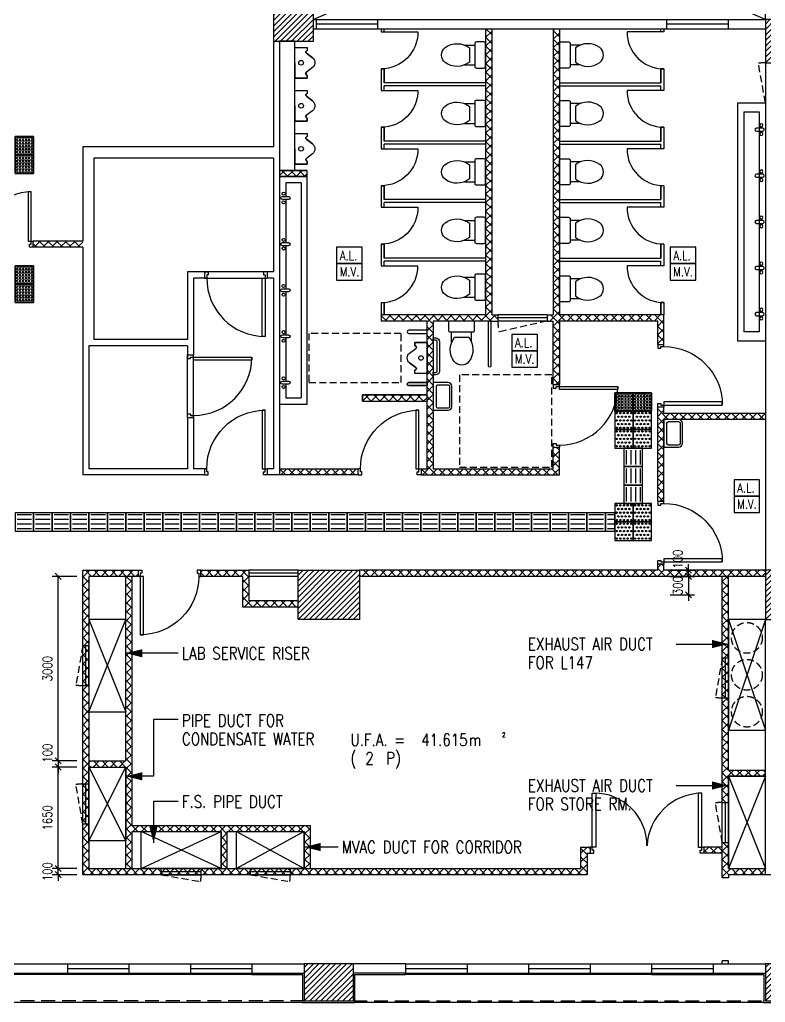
# Model space of a CAD drawing. Header units: millimetres. Extents: x -68474 to 336725, y -113450 to 40976.
# Drawn here: x 297498 to 309625, y -43400 to -27425 of the extents above; entities that cross this region are included whole.
import ezdxf
from ezdxf.xclip import XClip

# ---------------------------------------------------------------- set-up
doc = ezdxf.new("R2010")
doc.units = ezdxf.units.MM
doc.header["$LTSCALE"] = 900
doc.header["$XCLIPFRAME"] = 2
doc.linetypes.add('CYT_152$0$HIDDEN', pattern=[0.375, 0.25, -0.125])
doc.linetypes.add('CYT_152$0$HIDDEN2', pattern=[0.1875, 0.125, -0.0625])
for name, color, linetype in [('CYT_152$0$HATCH', 8, 'Continuous'), ('CYT_152$0$LS-FH', 3, 'CYT_152$0$HIDDEN'), ('CYT_152$0$RLP031', 1, 'Continuous'), ('CYT_152$0$RLP043_N20', 3, 'Continuous'), ('CYT_152$0$RLP043_T15', 1, 'Continuous'), ('CYT_152$0$RLP064_C200', 200, 'Continuous'), ('CYT_152$0$RLP064_C240', 240, 'Continuous'), ('CYT_152$0$RLP064_C51', 51, 'Continuous'), ('CYT_152$0$RLP064_C97', 97, 'Continuous'), ('CYT_152$0$RLP223', 4, 'Continuous'), ('CYT_152$0$RLP223_C', 1, 'Continuous'), ('CYT_152$0$RLP223_H', 8, 'Continuous'), ('CYT_152$0$RLP280', 6, 'Continuous'), ('CYT_152$0$RLP314', 9, 'Continuous'), ('CYT_152$0$RLP315', 1, 'Continuous'), ('CYT_152$0$RLP390_C3', 3, 'Continuous'), ('CYT_152$0$RLP430_TAC', 8, 'Continuous'), ('CYT_152$0$RLP661', 1, 'Continuous'), ('CYT_152$0$RLP740', 1, 'Continuous')]:
    doc.layers.add(name, color=color, linetype=linetype)
doc.styles.add('CYT_152$0$RLP-SIMPLEX', font='SIMPLEX.shx', dxfattribs={"width": 0.8})
doc.dimstyles.new('CYT_152$0$RLP-SIMPLEX_D100', dxfattribs={"dimscale": 100, "dimtxt": 1.5, "dimasz": 1, "dimexe": 1, "dimexo": 1, "dimgap": 1, "dimtad": 1, "dimdec": 1, "dimdsep": 46, "dimtxsty": 'CYT_152$0$RLP-SIMPLEX', "dimblk": 'CYT_152$0$_Oblique', "dimcen": 1, "dimclrd": 1, "dimclre": 1, "dimclrt": 3, "dimadec": 1, "dimazin": 2, "dimtfac": 1, "dimtdec": 1, "dimtix": 1, "dimtmove": 2, "dimatfit": 1, "dimldrblk": 'CYT_152$0$_Oblique', "dimfxl": 1, "dimtolj": 1, "dimtzin": 0, "dimarcsym": 0})
pattern_1 = [(45, (271025, -42775), (-70.71068, 70.71068), []), (135, (271025, -42775), (-70.71068, -70.71068), [])]

# ---------------------------------------------------------------- blocks, each defined once
blk = doc.blocks.new('CYT_152$0$_Oblique')
at = {"color": 0, "linetype": 'ByBlock', "lineweight": -2}
blk.add_line((-0.5, -0.5), (0.5, 0.5), dxfattribs=at)
blk = doc.blocks.new('*D316')
at = {"layer": 'CYT_152$0$RLP031', "color": 1, "lineweight": -2, "transparency": 16777216}
for p, q in [((298125, -41225), (298125, -41125)), ((298425, -41225), (298025, -41225)), ((298425, -41325), (298025, -41325)), ((298125, -41325), (298125, -41225)), ((298125, -41325), (298125, -41425))]:
    blk.add_line(p, q, dxfattribs=at)
at = {"layer": 'CYT_152$0$RLP031', "color": 1, "lineweight": -2, "transparency": 16777216, "xscale": 100, "yscale": 100, "zscale": 100}
for p, rotation in [((298125, -41225), 270), ((298125, -41325), 90)]:
    blk.add_blockref('CYT_152$0$_Oblique', p, dxfattribs=dict(at, rotation=rotation))
at = {"layer": 'CYT_152$0$RLP031', "color": 3, "transparency": 16777216, "insert": (297950, -41275), "char_height": 150, "attachment_point": 5, "rotation": 90, "style": 'CYT_152$0$RLP-SIMPLEX'}
blk.add_mtext('\\A1;100', dxfattribs=at)
blk = doc.blocks.new('*D317')
at = {"layer": 'CYT_152$0$RLP031', "color": 1, "lineweight": -2, "transparency": 16777216}
for p, q in [((308375, -36475), (308375, -36375)), ((308075, -36475), (308475, -36475)), ((308375, -36475), (308375, -36775)), ((308075, -36775), (308475, -36775)), ((308375, -36775), (308375, -36875))]:
    blk.add_line(p, q, dxfattribs=at)
at = {"layer": 'CYT_152$0$RLP031', "color": 1, "lineweight": -2, "transparency": 16777216, "xscale": 100, "yscale": 100, "zscale": 100}
for p, rotation in [((308375, -36475), 270), ((308375, -36775), 90)]:
    blk.add_blockref('CYT_152$0$_Oblique', p, dxfattribs=dict(at, rotation=rotation))
at = {"layer": 'CYT_152$0$RLP031', "color": 3, "transparency": 16777216, "insert": (308200, -36625), "char_height": 150, "attachment_point": 5, "rotation": 90, "style": 'CYT_152$0$RLP-SIMPLEX'}
blk.add_mtext('\\A1;300', dxfattribs=at)
blk = doc.blocks.new('*D318')
at = {"layer": 'CYT_152$0$RLP031', "color": 1, "lineweight": -2, "transparency": 16777216}
for p, q in [((308075, -36375), (308475, -36375)), ((308375, -36375), (308375, -36275)), ((308375, -36475), (308375, -36375)), ((308075, -36475), (308475, -36475)), ((308375, -36475), (308375, -36575))]:
    blk.add_line(p, q, dxfattribs=at)
at = {"layer": 'CYT_152$0$RLP031', "color": 1, "lineweight": -2, "transparency": 16777216, "xscale": 100, "yscale": 100, "zscale": 100}
for p, rotation in [((308375, -36375), 270), ((308375, -36475), 90)]:
    blk.add_blockref('CYT_152$0$_Oblique', p, dxfattribs=dict(at, rotation=rotation))
at = {"layer": 'CYT_152$0$RLP031', "color": 3, "transparency": 16777216, "insert": (308200, -36195), "char_height": 150, "attachment_point": 5, "rotation": 90, "style": 'CYT_152$0$RLP-SIMPLEX'}
blk.add_mtext('\\A1;100', dxfattribs=at)
blk = doc.blocks.new('*D319')
at = {"layer": 'CYT_152$0$RLP031', "color": 1, "lineweight": -2, "transparency": 16777216}
for p, q in [((298125, -39475), (298125, -39375)), ((298425, -39475), (298025, -39475)), ((298425, -39575), (298025, -39575)), ((298125, -39475), (298125, -39575)), ((298125, -39575), (298125, -39675))]:
    blk.add_line(p, q, dxfattribs=at)
at = {"layer": 'CYT_152$0$RLP031', "color": 1, "lineweight": -2, "transparency": 16777216, "xscale": 100, "yscale": 100, "zscale": 100}
for p, rotation in [((298125, -39475), 270), ((298125, -39575), 90)]:
    blk.add_blockref('CYT_152$0$_Oblique', p, dxfattribs=dict(at, rotation=rotation))
at = {"layer": 'CYT_152$0$RLP031', "color": 3, "transparency": 16777216, "insert": (297950, -39349), "char_height": 150, "attachment_point": 5, "rotation": 90, "style": 'CYT_152$0$RLP-SIMPLEX'}
blk.add_mtext('\\A1;100', dxfattribs=at)
blk = doc.blocks.new('*D320')
at = {"layer": 'CYT_152$0$RLP031', "color": 1, "lineweight": -2, "transparency": 16777216}
for p, q in [((298425, -36475), (298025, -36475)), ((298125, -39475), (298125, -36475)), ((298425, -39475), (298025, -39475))]:
    blk.add_line(p, q, dxfattribs=at)
at = {"layer": 'CYT_152$0$RLP031', "color": 1, "lineweight": -2, "transparency": 16777216, "xscale": 100, "yscale": 100, "zscale": 100}
for p, rotation in [((298125, -36475), 90), ((298125, -39475), 270)]:
    blk.add_blockref('CYT_152$0$_Oblique', p, dxfattribs=dict(at, rotation=rotation))
at = {"layer": 'CYT_152$0$RLP031', "color": 3, "transparency": 16777216, "insert": (297950, -37975), "char_height": 150, "attachment_point": 5, "rotation": 90, "style": 'CYT_152$0$RLP-SIMPLEX'}
blk.add_mtext('\\A1;3000', dxfattribs=at)
blk = doc.blocks.new('*D321')
at = {"layer": 'CYT_152$0$RLP031', "color": 1, "lineweight": -2, "transparency": 16777216}
for p, q in [((298425, -39575), (298025, -39575)), ((298125, -41225), (298125, -39575)), ((298425, -41225), (298025, -41225))]:
    blk.add_line(p, q, dxfattribs=at)
at = {"layer": 'CYT_152$0$RLP031', "color": 1, "lineweight": -2, "transparency": 16777216, "xscale": 100, "yscale": 100, "zscale": 100}
for p, rotation in [((298125, -39575), 90), ((298125, -41225), 270)]:
    blk.add_blockref('CYT_152$0$_Oblique', p, dxfattribs=dict(at, rotation=rotation))
at = {"layer": 'CYT_152$0$RLP031', "color": 3, "transparency": 16777216, "insert": (297950, -40400), "char_height": 150, "attachment_point": 5, "rotation": 90, "style": 'CYT_152$0$RLP-SIMPLEX'}
blk.add_mtext('\\A1;1650', dxfattribs=at)
blk = doc.blocks.new('CYT_152$0$BASIN-5')
blk.add_lwpolyline([(-25, 105), (-25, 205, -1), (25, 205), (25, 105, -1)], format="xyb", close=True)
for centre in [(-70, 185), (70, 185)]:
    blk.add_circle(centre, 25)
blk = doc.blocks.new('CYT_152$0$SINK-02')
at = {"layer": 'CYT_152$0$RLP740'}
for p, q in [((-350, 1750), (-350, -1750)), ((-350, 1750), (-100, 1750)), ((-100, 1750), (-100, 1525)), ((-100, 1475), (-100, 775)), ((-100, 725), (-100, 25)), ((-100, -25), (-100, -725)), ((-100, -775), (-100, -1475)), ((-100, -1525), (-100, -1750)), ((-100, -1750), (-350, -1750))]:
    blk.add_line(p, q, dxfattribs=at)
blk.add_lwpolyline([(-450, 1850), (0, 1850), (0, -1850), (-450, -1850)], close=True, dxfattribs=at)
at = {"layer": 'CYT_152$0$RLP740', "xscale": -1, "rotation": 270}
for p in [(-250, 1500), (-250, 750), (-250, 750), (-250, 0), (-250, 0), (-250, -750), (-250, -750), (-250, -1500), (-250, -1500)]:
    blk.add_blockref('CYT_152$0$BASIN-5', p, dxfattribs=at)
blk = doc.blocks.new('CYT_152$0$Piss')
for p, q in [((-250, 200), (-200, 200)), ((-250, 0), (-250, 200)), ((-80, 285), (-155, 185)), ((80, 285), (155, 185)), ((250, 200), (200, 200)), ((250, 0), (250, 200)), ((0, 0), (-250, 0)), ((0, 0), (250, 0))]:
    blk.add_line(p, q)
for centre, radius, start, end in [((0, 225), 100, 90, 143.1301), ((0, 225), 100, 36.8699, 90), ((-175, 200), 25, 180, 323.1301), ((175, 200), 25, 216.8699, 0), ((0, 100), 37.5, 90, 270), ((0, 100), 37.5, 270, 90)]:
    blk.add_arc(centre, radius, start, end)
blk = doc.blocks.new('CYT_152$0$SINK-02 A')
at = {"layer": 'CYT_152$0$RLP740'}
for p, q in [((-350, -150), (-350, -3725)), ((-350, -150), (-100, -150)), ((-100, -150), (-100, -3725)), ((-100, -3725), (-350, -3725))]:
    blk.add_line(p, q, dxfattribs=at)
blk.add_lwpolyline([(-450, 0), (0, 0), (0, -3875), (-450, -3875)], close=True, dxfattribs=at)
at = {"layer": 'CYT_152$0$RLP740', "xscale": -1, "rotation": 270}
for p in [(-250, -437.5), (-250, -1187.5), (-250, -1187.5), (-250, -1937.5), (-250, -1937.5), (-250, -2687.5), (-250, -2687.5), (-250, -3437.5), (-250, -3437.5)]:
    blk.add_blockref('CYT_152$0$BASIN-5', p, dxfattribs=at)
blk = doc.blocks.new('CYT_152$0$WC-2')
for p, q in [((-162, -370), (-162, -200)), ((162, -370), (162, -200))]:
    blk.add_line(p, q)
for points in [[(188, -200), (-188, -200, -0.414214), (-212, -175), (-212, -50, -0.414214), (-188, -25), (188, -25, -0.414214), (212, -50), (212, -175, -0.414214)], [(120, -683, 0.339418), (115, -288), (-115, -288, 0.339418), (-120, -683, 0.501117)]]:
    blk.add_lwpolyline(points, format="xyb", close=True)
blk = doc.blocks.new('CYT_152$0$ED900L')
blk.add_lwpolyline([(85, 100), (35, 100), (35, 1050), (85, 1050)], close=True)
for points in [[(0, 0), (60, 0), (60, 50), (35, 50), (35, 100), (0, 100)], [(1020, 0), (960, 0), (960, 50), (985, 50), (985, 100), (1020, 100)]]:
    blk.add_lwpolyline(points)
blk.add_arc((35, 100), 950, 0, 90)
blk = doc.blocks.new('CYT_152$0$AL')
blk.add_lwpolyline([(416, 267), (0, 267), (0, 0), (416, 0)], close=True)
at = {"style": 'CYT_152$0$RLP-SIMPLEX', "width": 0.8}
blk.add_text('A.L.', height=150, dxfattribs=at).set_placement((52, 57))
blk = doc.blocks.new('CYT_152$0$MV')
blk.add_lwpolyline([(416, 267), (0, 267), (0, 0), (416, 0)], close=True)
at = {"style": 'CYT_152$0$RLP-SIMPLEX', "width": 0.8}
blk.add_text('M.V.', height=150, dxfattribs=at).set_placement((51, 61))
blk = doc.blocks.new('CYT_152$0$ED1550D')
for points in [[(85, 100), (35, 100), (35, 900), (85, 900)], [(1585, 100), (1635, 100), (1635, 900), (1585, 900)]]:
    blk.add_lwpolyline(points, close=True)
for points in [[(0, 0), (60, 0), (60, 50), (35, 50), (35, 100), (0, 100)], [(1670, 0), (1610, 0), (1610, 50), (1635, 50), (1635, 100), (1670, 100)]]:
    blk.add_lwpolyline(points)
for centre, start, end in [((35, 100), 0, 90), ((1635, 100), 90, 180)]:
    blk.add_arc(centre, 800, start, end)
blk = doc.blocks.new('CYT_152$0$d2')
for points in [[(38310, -37218), (38254, -37218), (38254, -36343), (38310, -36343)], [(39978, -37218), (40034, -37218), (40034, -36343), (39978, -36343)]]:
    blk.add_lwpolyline(points, close=True)
for points in [[(38219, -37318), (38279, -37318), (38279, -37268), (38254, -37268), (38254, -37218), (38219, -37218)], [(40069, -37318), (40009, -37318), (40009, -37268), (40034, -37268), (40034, -37218), (40069, -37218)]]:
    blk.add_lwpolyline(points)
at = {"linetype": 'ByBlock'}
for centre, radius, start, end in [((38294, -37192), 849, 359.7593, 90.7095), ((40045, -37245), 902, 90.6964, 176.8708)]:
    blk.add_arc(centre, radius, start, end, dxfattribs=at)
blk = doc.blocks.new('CYT_152$0$t2')
blk.add_lwpolyline([(0, 0), (300, 0), (300, 300), (0, 300)], close=True)
for centre, radius in [((30, 270), 11.5), ((30, 150), 11.5), ((30, 270), 6), ((60, 210), 11.5), ((60, 210), 6), ((90, 270), 11.5), ((90, 150), 11.5), ((90, 270), 6), ((120, 210), 11.5), ((120, 210), 6), ((150, 270), 11.5), ((150, 150), 11.5), ((150, 270), 6), ((180, 210), 11.5), ((180, 210), 6), ((210, 270), 11.5), ((210, 150), 11.5), ((210, 270), 6), ((240, 210), 11.5), ((240, 210), 6), ((270, 270), 11.5), ((270, 150), 11.5), ((270, 270), 6), ((30, 30), 11.5), ((30, 150), 6), ((30, 30), 6), ((60, 90), 11.5), ((60, 90), 6), ((90, 30), 11.5), ((90, 150), 6), ((90, 30), 6), ((120, 90), 11.5), ((120, 90), 6), ((150, 30), 11.5), ((150, 150), 6), ((150, 30), 6), ((180, 90), 11.5), ((180, 90), 6), ((210, 30), 11.5), ((210, 150), 6), ((210, 30), 6), ((240, 90), 11.5), ((240, 90), 6), ((270, 30), 11.5), ((270, 150), 6), ((270, 30), 6)]:
    blk.add_circle(centre, radius)
blk = doc.blocks.new('CYT_152$0$t1')
for p, q in [((32.5, 262.5), (267.5, 262.5)), ((32.5, 187.5), (267.5, 187.5)), ((32.5, 112.5), (267.5, 112.5)), ((32.5, 37.5), (267.5, 37.5))]:
    blk.add_line(p, q)
blk.add_lwpolyline([(0, 0), (300, 0), (300, 300), (0, 300)], close=True)
blk = doc.blocks.new('CYT_152$0$TAC')
blk.add_lwpolyline([(0, 0), (300, 0), (300, 300), (0, 300)], close=True)
for centre in [(25, 275), (25, 225), (25, 175), (75, 275), (75, 225), (75, 175), (125, 275), (125, 225), (125, 175), (175, 275), (175, 225), (175, 175), (225, 275), (225, 225), (225, 175), (275, 275), (275, 225), (275, 175), (25, 125), (25, 75), (25, 25), (75, 125), (75, 75), (75, 25), (125, 125), (125, 75), (125, 25), (175, 125), (175, 75), (175, 25), (225, 125), (225, 75), (225, 25), (275, 125), (275, 75), (275, 25)]:
    blk.add_circle(centre, 17.5)
blk = doc.blocks.new('CYT_152$0$A$C45297365')
at = {"layer": 'CYT_152$0$RLP430_TAC', "extrusion": (0, 0, -1), "zscale": -1, "rotation": 180}
for p in [(2400, 0), (2100, 0), (1800, 0), (1500, 0), (1200, 0), (900, 0), (600, 0), (300, 0)]:
    blk.add_blockref('CYT_152$0$TAC', p, dxfattribs=at)
blk = doc.blocks.new('CYT_152$0$A$C32095D4E')
at = {"layer": 'CYT_152$0$RLP430_TAC'}
for p in [(0, 0), (300, 0), (600, 0), (900, 0), (1200, 0), (1500, 0), (1800, 0), (2100, 0), (2400, 0), (2700, 0), (3000, 0), (3300, 0), (3600, 0), (3900, 0), (4200, 0), (4500, 0), (4800, 0), (5100, 0), (5400, 0), (5700, 0)]:
    blk.add_blockref('CYT_152$0$t1', p, dxfattribs=at)
blk = doc.blocks.new('CYT_152$0$A$C21B25473')
at = {"layer": 'CYT_152$0$RLP430_TAC'}
ref = blk.add_blockref('CYT_152$0$A$C45297365', (-3700, -12700), dxfattribs=dict(at, rotation=270))
XClip(ref).set_block_clipping_path([(-2100, -300), (-1500, 0)])
ref = blk.add_blockref('CYT_152$0$A$C45297365', (-3700, -14800), dxfattribs=dict(at, rotation=270))
XClip(ref).set_block_clipping_path([(-2100, -300), (-1500, 0)])
ref = blk.add_blockref('CYT_152$0$A$C45297365', (7850, -14765), dxfattribs=at)
XClip(ref).set_block_clipping_path([(-2100, -300), (-1500, 0)])
for p in [(5750, -15365), (6050, -15365), (5750, -15665), (6050, -15665), (5750, -16865), (6050, -16865), (5750, -17165), (6050, -17165)]:
    blk.add_blockref('CYT_152$0$t2', p, dxfattribs=at)
at = {"layer": 'CYT_152$0$RLP430_TAC', "rotation": 270}
for p in [(5900, -15665), (5900, -15965), (5900, -16265)]:
    blk.add_blockref('CYT_152$0$t1', p, dxfattribs=at)
at = {"layer": 'CYT_152$0$RLP430_TAC'}
ref = blk.add_blockref('CYT_152$0$A$C32095D4E', (1999, -16715), dxfattribs=dict(at, rotation=180))
XClip(ref).set_block_clipping_path([(0, 0), (5999.0604838963, 302.2194452857)])
ref = blk.add_blockref('CYT_152$0$A$C32095D4E', (7999, -16715), dxfattribs=dict(at, rotation=180))
XClip(ref).set_block_clipping_path([(2249.0604839074, 0), (5999.0604838963, 300)])
blk = doc.blocks.new('CYT_152')
at = {"layer": 'CYT_152$0$HATCH'}
h = blk.add_hatch(dxfattribs=at)
h.set_pattern_fill('ANSI31', color=256, scale=20, style=0)
h.set_pattern_definition([(45, (271025, -42775), (-44.90128, 44.90128), [])])
h.paths.add_polyline_path([(301725, -27775), (302275, -27775), (302275, -23950), (298525, -23950), (298525, -27150), (299075, -27150), (299075, -26850), (298825, -26850), (298825, -24250), (301975, -24250), (301975, -26850), (300775, -26850), (300775, -27150), (301625, -27150), (301625, -27775)])
h = blk.add_hatch(dxfattribs=at)
h.set_pattern_fill('ANSI31', color=256, scale=20, style=0)
h.set_pattern_definition([(45, (309625, -28125), (-44.9013, 44.9013), [])])
h.paths.add_polyline_path([(309625, -28125), (310425, -28125), (310425, -27425), (309625, -27425)])
h = blk.add_hatch(dxfattribs=at)
h.set_pattern_fill('ANSI31', color=256, scale=20, style=0)
h.set_pattern_definition([(45, (302025, -37175), (-44.9013, 44.9013), [])])
h.paths.add_polyline_path([(302025, -36375), (303025, -36375), (303025, -37175), (302025, -37175)])
h = blk.add_hatch(dxfattribs=at)
h.set_pattern_fill('ANSI31', color=256, scale=20, style=0)
h.set_pattern_definition([(45, (309625, -37175), (-44.9013, 44.9013), [])])
h.paths.add_polyline_path([(309625, -37175), (310625, -37175), (310625, -36375), (309625, -36375)])
h = blk.add_hatch(dxfattribs=at)
h.set_pattern_fill('ANSI31', color=256, scale=20, style=0)
h.set_pattern_definition([(45, (302125, -43375), (-44.9013, 44.9013), [])])
h.paths.add_polyline_path([(302125, -42775), (302125, -43375), (302925, -43375), (302925, -42775)])
h = blk.add_hatch(dxfattribs=at)
h.set_pattern_fill('ANSI31', color=256, scale=20, style=0)
h.set_pattern_definition([(45, (309625, -43375), (-44.9013, 44.9013), [])])
h.paths.add_polyline_path([(309625, -42775), (309625, -43375), (310425, -43375), (310425, -42775)])
at = {"layer": 'CYT_152$0$RLP223_H'}
h = blk.add_hatch(dxfattribs=at)
h.set_pattern_fill('_USER', color=256, scale=100, angle=45, style=0, double=1, pattern_type=0)
h.set_pattern_definition([(45, (270925, -42775), (-70.71068, 70.71068), []), (135, (270925, -42775), (-70.71068, -70.71068), [])])
h.paths.add_polyline_path([(305075, -32225), (303375, -32225), (303375, -32325), (304125, -32325), (304125, -34725), (304025, -34725), (304025, -34825), (306275, -34825), (306275, -34375), (306175, -34375), (306175, -34725), (304225, -34725), (304225, -32325), (305175, -32325), (305275, -32325), (305275, -32225), (305175, -32225), (305175, -27775), (305075, -27775)])
h.paths.add_polyline_path([(305075, -27575), (305075, -27775), (305175, -27775), (305175, -27575)])
h = blk.add_hatch(dxfattribs=at)
h.set_pattern_fill('_USER', color=256, scale=100, angle=45, style=0, double=1, pattern_type=0)
h.set_pattern_definition([(45, (306175, -33400), (-70.7107, 70.7107), []), (135, (306175, -33400), (-70.7107, -70.7107), [])])
h.paths.add_polyline_path([(306175, -33355), (306275, -33355), (306275, -32325), (307875, -32325), (307875, -32705), (307975, -32705), (307975, -32325), (307975, -32225), (306275, -32225), (306275, -27575), (306175, -27575), (306175, -32225), (306075, -32225), (306075, -32325), (306175, -32325)])
h = blk.add_hatch(dxfattribs=at)
h.set_pattern_fill('_USER', color=256, scale=100, angle=45, style=0, double=1, pattern_type=0)
h.set_pattern_definition([(315, (271025, -17950), (-70.71068, -70.71068), []), (225, (271025, -17950), (-70.71068, 70.71068), [])])
h.paths.add_polyline_path([(301725, -29975), (301725, -29875), (302175, -29875), (302175, -29975)])
h = blk.add_hatch(dxfattribs=at)
h.set_pattern_fill('_USER', color=256, scale=100, angle=45, style=0, double=1, pattern_type=0)
h.set_pattern_definition([(45, (271025, -43125), (-70.71068, 70.71068), []), (135, (271025, -43125), (-70.71068, -70.71068), [])])
h.paths.add_polyline_path([(298525, -31125), (298525, -31025), (297720, -31025), (297720, -31125)])
h = blk.add_hatch(dxfattribs=at)
h.set_pattern_fill('_USER', color=256, scale=100, angle=45, style=0, double=1, pattern_type=0)
h.set_pattern_definition([(45, (303075, -33625), (-70.711, 70.711), []), (135, (303075, -33625), (-70.711, -70.711), [])])
h.paths.add_polyline_path([(304125, -33525), (303075, -33525), (303075, -33625), (304125, -33625)])
h = blk.add_hatch(dxfattribs=at)
h.set_pattern_fill('_USER', color=256, scale=100, angle=45, style=0, double=1, pattern_type=0)
h.set_pattern_definition([(45, (271025, -41875), (-70.71068, 70.71068), []), (135, (271025, -41875), (-70.71068, -70.71068), [])])
h.paths.add_polyline_path([(307875, -33725), (307875, -35255), (307975, -35255), (307975, -33925), (309625, -33925), (309625, -33825), (307975, -33825), (307975, -33725)])
h = blk.add_hatch(dxfattribs=at)
h.set_pattern_fill('_USER', color=256, scale=100, angle=45, style=0, double=1, pattern_type=0)
h.set_pattern_definition(pattern_1)
h.paths.add_polyline_path([(301725, -34725), (301725, -34825), (302525, -34825), (302525, -34725)])
h.paths.add_polyline_path([(303005, -34825), (303005, -34725), (302525, -34725), (302525, -34825)])
h = blk.add_hatch(dxfattribs=at)
h.set_pattern_fill('_USER', color=256, scale=100, angle=45, style=0, double=1, pattern_type=0)
h.set_pattern_definition(pattern_1)
h.paths.add_polyline_path([(298625, -41225), (298625, -36775), (298525, -36775), (298525, -41325), (302525, -41325), (302525, -41225), (301805, -41225)])
h.paths.add_polyline_path([(302525, -41225), (302525, -41325), (306725, -41325), (306725, -40975), (306775, -40975), (306775, -40875), (306625, -40875), (306625, -41225)])
h.paths.add_polyline_path([(298625, -36475), (299425, -36475), (299425, -36375), (298525, -36375), (298525, -36775), (298625, -36775)])
h = blk.add_hatch(dxfattribs=at)
h.set_pattern_fill('_USER', color=256, scale=100, angle=45, style=0, double=1, pattern_type=0)
h.set_pattern_definition(pattern_1)
h.paths.add_polyline_path([(301225, -36475), (301225, -36375), (300445, -36375), (300445, -36475)])
h = blk.add_hatch(dxfattribs=at)
h.set_pattern_fill('_USER', color=256, scale=100, angle=45, style=0, double=1, pattern_type=0)
h.set_pattern_definition(pattern_1)
h.paths.add_polyline_path([(301225, -36475), (301225, -36375), (300445, -36375), (300445, -36475)])
h = blk.add_hatch(dxfattribs=at)
h.set_pattern_fill('_USER', color=256, scale=100, angle=45, style=0, double=1, pattern_type=0)
h.set_pattern_definition(pattern_1)
h.paths.add_polyline_path([(303025, -36375), (303025, -36475), (309625, -36475), (309625, -36375), (307975, -36375), (307975, -36275), (307875, -36275), (307875, -36375)])
h = blk.add_hatch(dxfattribs=at)
h.set_pattern_fill('_USER', color=256, scale=100, angle=45, style=0, double=1, pattern_type=0)
h.set_pattern_definition([(45, (271025, -42775), (-70.71068, 70.71068), []), (135, (271025, -42775), (-70.71068, -70.71068), [])])
h.paths.add_polyline_path([(299325, -37725), (299225, -37725), (299225, -38975), (299225, -39475), (298625, -39475), (298625, -39575), (299225, -39575), (299225, -39725), (299325, -39725)])
h.paths.add_polyline_path([(299325, -36775), (299225, -36775), (299225, -37725), (299325, -37725)])
h.paths.add_polyline_path([(299325, -36475), (299225, -36475), (299225, -36775), (299325, -36775)])
h.paths.add_polyline_path([(299325, -39725), (299225, -39725), (299225, -40775), (299225, -41225), (299325, -41225), (299325, -40625), (299675, -40625), (299675, -40555), (299675, -40525), (299325, -40525)])
h.paths.add_polyline_path([(302225, -40525), (299675, -40525), (299675, -40625), (300775, -40625), (300775, -41225), (300875, -41225), (300875, -40625), (302125, -40625), (302125, -40875), (302225, -40875)])
h.paths.add_polyline_path([(302225, -40875), (302125, -40875), (302125, -41225), (302225, -41225)], flags=17)
h = blk.add_hatch(dxfattribs=at)
h.set_pattern_fill('_USER', color=256, scale=100, angle=45, style=0, double=1, pattern_type=0)
h.set_pattern_definition(pattern_1)
h.paths.add_polyline_path([(301125, -36475), (301125, -36975), (302025, -36975), (302025, -36875), (301225, -36875), (301225, -36475)])
h = blk.add_hatch(dxfattribs=at)
h.set_pattern_fill('_USER', color=256, scale=100, angle=45, style=0, double=1, pattern_type=0)
h.set_pattern_definition([(45, (308925, -41225), (-70.7107, 70.7107), []), (135, (308925, -41225), (-70.7107, -70.7107), [])])
h.paths.add_polyline_path([(309025, -40150), (309025, -39725), (309625, -39725), (309625, -39625), (309025, -39625), (309025, -36475), (308925, -36475), (308925, -40150)])
h = blk.add_hatch(dxfattribs=at)
h.set_pattern_fill('_USER', color=256, scale=100, angle=45, style=0, double=1, pattern_type=0)
h.set_pattern_definition([(45, (271025, -42775), (-70.71068, 70.71068), []), (135, (271025, -42775), (-70.71068, -70.71068), [])])
h.paths.add_polyline_path([(309025, -41225), (309025, -40800), (308925, -40800), (308925, -40875), (308625, -40875), (308625, -40975), (308925, -40975), (308925, -41375), (309025, -41375), (309025, -41325), (309625, -41325), (309625, -41225)])
at = {"layer": 'CYT_152$0$LS-FH'}
blk.add_lwpolyline([(299475, -41225), (302425, -41225)], dxfattribs=at)
at = {"layer": 'CYT_152$0$RLP043_N20'}
for p, q in [((308175, -37575), (309025, -37575)), ((300075, -37725), (299225, -37725)), ((300075, -38800.61), (299675, -38800.61)), ((299675, -38800.61), (299675, -39725)), ((299675, -39725), (299225, -39725)), ((308175, -39875), (309025, -39875)), ((300075, -40135.98), (299675, -40135.98)), ((299675, -40135.98), (299675, -40806.95)), ((302675, -40875), (302125, -40875))]:
    blk.add_line(p, q, dxfattribs=at)
for points in [[(309025, -37575, 0, 135, 0), (308755, -37575, 135, 135, 0)], [(299225, -37725, 0, 135, 0), (299495, -37725, 135, 135, 0)], [(299225, -39725, 0, 135, 0), (299495, -39725, 135, 135, 0)], [(309025, -39875, 0, 135, 0), (308755, -39875, 135, 135, 0)], [(309025, -39875, 0, 135, 0), (308755, -39875, 135, 135, 0)], [(299675, -40806.95, 0, 135, 0), (299675, -40536.95, 135, 135, 0)], [(302125, -40875, 0, 135, 0), (302395, -40875, 135, 135, 0)]]:
    blk.add_lwpolyline(points, format="xyseb", dxfattribs=at)
at = {"layer": 'CYT_152$0$RLP064_C200'}
for points in [[(304125, -32525), (304125, -32475), (303825, -32475, 1), (303825, -32525)], [(304125, -33375), (304125, -33325), (303825, -33325, 1), (303825, -33375)]]:
    blk.add_lwpolyline(points, format="xyb", close=True, dxfattribs=at)
at = {"layer": 'CYT_152$0$RLP064_C51'}
blk.add_lwpolyline([(301725, -29875), (301975, -29875), (301975, -27775), (301725, -27775)], close=True, dxfattribs=at)
for points in [[(301975, -28375), (301975, -28125), (301975, -27875), (302175, -27875), (302175, -27925, 0.72075922), (302160, -27970), (302260, -28045, -0.23606798), (302300, -28125, -0.23606798), (302260, -28205), (302160, -28280, 0.72075922), (302175, -28325), (302175, -28375)], [(301975, -29075), (301975, -28825), (301975, -28575), (302175, -28575), (302175, -28625, 0.72075922), (302160, -28670), (302260, -28745, -0.23606798), (302300, -28825, -0.23606798), (302260, -28905), (302160, -28980, 0.72075922), (302175, -29025), (302175, -29075)], [(301975, -29775), (301975, -29525), (301975, -29275), (302175, -29275), (302175, -29325, 0.72075922), (302160, -29370), (302260, -29445, -0.23606798), (302300, -29525, -0.23606798), (302260, -29605), (302160, -29680, 0.72075922), (302175, -29725), (302175, -29775)], [(304125, -32675), (304125, -32925), (304125, -33175), (303925, -33175), (303925, -33125, 0.72075922), (303940, -33080), (303840, -33005, -0.23606798), (303800, -32925, -0.23606798), (303840, -32845), (303940, -32770, 0.72075922), (303925, -32725), (303925, -32675)]]:
    blk.add_lwpolyline(points, format="xyb", close=True, dxfattribs=at)
at = {"layer": 'CYT_152$0$RLP064_C97'}
for points in [[(301725, -29975), (302175, -29975), (302175, -29875), (301725, -29875)], [(303075, -33625), (304125, -33625), (304125, -33525), (303075, -33525)]]:
    blk.add_lwpolyline(points, close=True, dxfattribs=at)
at = {"layer": 'CYT_152$0$RLP223'}
for p, q in [((309625, -27425), (309625, -24100)), ((302275, -27425), (302325, -27425)), ((302325, -27575), (302325, -27425)), ((303325, -27425), (308025, -27425)), ((303325, -27575), (303325, -27425)), ((308025, -27575), (308025, -27425)), ((309025, -27425), (309625, -27425)), ((309025, -27575), (309025, -27425)), ((302275, -27575), (302325, -27575)), ((303325, -27575), (308025, -27575)), ((305075, -27575), (305075, -32225)), ((305175, -27575), (305175, -32225)), ((306175, -27575), (306175, -32225)), ((306275, -27575), (306275, -32225)), ((309025, -27575), (309625, -27575)), ((301625, -27775), (301625, -29495)), ((309625, -28125), (309625, -36375)), ((301625, -29495), (298525, -29495)), ((298525, -29495), (298525, -31025)), ((298705, -29675), (298705, -32625)), ((301625, -29675), (298705, -29675)), ((301625, -29675), (301625, -31525)), ((297720, -31125), (297720, -31025)), ((298525, -31025), (297720, -31025)), ((298525, -31125), (297720, -31125)), ((298525, -31125), (298525, -34825)), ((300225, -31525), (300225, -32625)), ((300505, -31525), (300225, -31525)), ((300505, -31625), (300325, -31625)), ((300325, -31625), (300325, -32875)), ((300505, -31525), (300505, -31625)), ((300505, -31525), (300505, -31625)), ((301625, -31525), (301525, -31525)), ((301525, -31525), (301525, -31625)), ((301525, -31525), (301525, -31625)), ((301525, -31525), (301525, -31625)), ((301625, -31625), (301525, -31625)), ((301625, -31625), (301625, -34725)), ((305075, -32225), (303375, -32225)), ((305175, -32225), (305275, -32225)), ((305275, -32225), (305275, -32325)), ((306075, -32225), (306075, -32325)), ((306075, -32225), (306175, -32225)), ((304125, -32325), (303375, -32325)), ((305175, -32325), (304225, -32325)), ((304225, -32325), (304225, -34725)), ((305175, -32325), (305275, -32325)), ((306075, -32325), (306175, -32325)), ((307875, -32325), (306275, -32325)), ((307875, -32705), (307875, -32325)), ((307975, -32705), (307975, -32325)), ((307975, -32325), (307975, -32325)), ((298625, -32725), (298625, -34725)), ((300225, -32725), (298625, -32725)), ((300225, -32625), (298705, -32625)), ((300225, -32725), (300225, -32875)), ((307875, -32705), (307975, -32705)), ((300225, -32875), (300325, -32875)), ((306175, -33355), (306275, -33355)), ((307875, -35255), (307875, -33725)), ((307975, -33725), (307875, -33725)), ((307975, -33825), (307975, -33725)), ((309625, -33825), (307975, -33825)), ((300225, -33895), (300325, -33895)), ((300225, -33895), (300225, -34725)), ((300325, -33895), (300325, -34725)), ((307975, -35255), (307975, -33925)), ((309625, -33925), (307975, -33925)), ((306175, -34375), (306275, -34375)), ((300505, -34825), (298525, -34825)), ((300225, -34725), (298625, -34725)), ((300505, -34725), (300325, -34725)), ((300505, -34725), (300505, -34825)), ((301625, -34725), (301525, -34725)), ((301525, -34725), (301525, -34825)), ((302355, -34825), (301525, -34825)), ((303005, -34825), (303005, -34725)), ((307875, -35255), (307975, -35255)), ((300445, -36475), (300445, -36375)), ((307875, -36375), (303025, -36375)), ((307875, -36375), (307875, -36275)), ((307975, -36275), (307875, -36275)), ((307975, -36375), (307975, -36275)), ((309625, -36375), (307975, -36375)), ((299225, -39475), (299225, -36475)), ((299325, -40525), (299325, -36475)), ((309625, -36475), (303025, -36475)), ((308925, -41225), (308925, -36475)), ((309025, -39625), (309025, -36475)), ((302025, -36875), (301225, -36875)), ((302025, -36975), (301125, -36975)), ((309625, -41325), (309625, -37175)), ((298525, -37600), (298625, -37600)), ((308925, -37800.66), (309025, -37800.66)), ((298525, -38250), (298625, -38250)), ((299225, -39475), (299225, -38425)), ((308925, -38450.66), (309025, -38450.66)), ((298625, -39475), (299225, -39475)), ((299225, -41225), (299225, -39575)), ((309025, -41225), (309025, -39725)), ((298525, -39850), (298625, -39850)), ((308925, -40150), (309025, -40150)), ((298525, -40500), (298625, -40500)), ((299325, -41225), (299325, -40625)), ((306625, -40875), (306775, -40875)), ((306775, -40875), (306775, -40975)), ((308625, -40875), (308625, -40975)), ((308925, -40875), (308625, -40875)), ((308925, -40800), (309025, -40800)), ((308925, -40800), (309025, -40800)), ((309025, -40800), (309025, -41225)), ((306725, -40975), (306775, -40975)), ((306725, -40975), (306725, -41325)), ((308925, -40975), (308625, -40975)), ((306725, -41325), (298525, -41325)), ((299800, -41325), (299800, -41225)), ((300450, -41325), (300450, -41225)), ((301250, -41325), (301250, -41225)), ((301900, -41325), (301900, -41225)), ((306725, -41225), (306725, -41325)), ((309025, -41225), (309625, -41225)), ((310625, -41325), (309025, -41325)), ((309025, -41325), (309025, -41375)), ((310775, -41325), (309625, -41325)), ((297275, -42775), (298275, -42775)), ((298275, -42775), (298275, -42925)), ((299275, -42775), (299275, -42925)), ((299275, -42775), (300275, -42775)), ((300275, -42775), (300275, -42925)), ((301275, -42775), (301275, -42925)), ((301275, -42775), (302125, -42775)), ((303775, -42775), (302925, -42775)), ((303775, -42775), (303775, -42925)), ((304775, -42775), (304775, -42925)), ((304775, -42775), (305775, -42775)), ((305775, -42775), (305775, -42925)), ((306775, -42775), (306775, -42925)), ((306775, -42775), (307775, -42775)), ((307775, -42775), (307775, -42925)), ((308775, -42775), (308775, -42925)), ((308775, -42775), (309625, -42775)), ((308925, -42775), (308925, -42725)), ((309025, -42725), (308925, -42725)), ((309025, -42775), (309025, -42725)), ((297275, -42925), (298275, -42925)), ((299275, -42925), (300275, -42925)), ((301275, -42925), (302125, -42925)), ((303775, -42925), (302925, -42925)), ((304775, -42925), (305775, -42925)), ((306775, -42925), (307775, -42925)), ((308775, -42925), (309625, -42925))]:
    blk.add_line(p, q, dxfattribs=at)
for points in [[(301725, -27775), (301725, -34825)], [(301725, -29875), (302175, -29875)], [(301725, -29975), (302175, -29975)], [(302175, -29975), (302175, -29875)], [(303375, -32225), (303375, -32325)], [(307975, -32325), (307975, -32225), (306275, -32225)], [(304025, -34725), (304125, -34725), (304125, -32325)], [(306175, -33355), (306175, -32325)], [(306275, -32325), (306275, -33355)], [(303075, -33525), (304125, -33525)], [(303075, -33625), (303075, -33525)], [(303075, -33625), (304125, -33625)], [(304025, -34725), (304025, -34825), (306275, -34825), (306275, -34375)], [(306175, -34725), (306175, -34375)], [(301725, -34725), (303005, -34725)], [(303005, -34825), (301725, -34825)], [(304225, -34725), (306175, -34725)], [(298525, -41325), (298525, -36375), (299425, -36375)], [(299425, -36375), (299425, -36475), (298625, -36475), (298625, -41225), (301805, -41225)], [(300445, -36375), (301225, -36375), (301225, -36875)], [(301125, -36975), (301125, -36475), (300445, -36475)], [(298625, -39475), (299225, -39475)], [(298625, -39575), (299225, -39575)], [(309025, -39625), (309625, -39625)], [(309025, -39725), (309625, -39725)], [(299325, -40525), (302225, -40525)], [(302225, -41225), (302225, -40525)], [(299325, -40625), (300775, -40625)], [(300775, -41225), (300775, -40625)], [(300875, -40625), (302125, -40625)], [(300875, -41225), (300875, -40625)], [(302125, -41225), (302125, -40625)], [(301805, -41225), (306625, -41225), (306625, -40875)], [(308925, -40875), (308925, -40800)], [(309025, -41375), (308925, -41375), (308925, -40975)]]:
    blk.add_lwpolyline(points, dxfattribs=at)
at = {"layer": 'CYT_152$0$RLP223_C'}
for p, q in [((301525, -31525), (300505, -31525)), ((300505, -31625), (301525, -31625)), ((300225, -33895), (300225, -32875)), ((300325, -33895), (300325, -32875)), ((299275, -42950), (298275, -42950)), ((301275, -42950), (300275, -42950)), ((304775, -42950), (303775, -42950)), ((306775, -42950), (305775, -42950)), ((302100, -43400), (295450, -43400)), ((309600, -43400), (302950, -43400))]:
    blk.add_line(p, q, dxfattribs=at)
at = {"layer": 'CYT_152$0$RLP223_C', "linetype": 'CYT_152$0$HIDDEN'}
for p, q in [((302125, -43375), (295425, -43375)), ((302925, -43375), (309625, -43375))]:
    blk.add_line(p, q, dxfattribs=at)
at = {"layer": 'CYT_152$0$RLP223_C'}
blk.add_lwpolyline([(307775, -42950), (308775, -42950)], dxfattribs=at)
at = {"layer": 'CYT_152$0$RLP223_H'}
for points in [[(309625, -27425), (302275, -24250)], [(309625, -24250), (302275, -27425)]]:
    blk.add_lwpolyline(points, dxfattribs=at)
at = {"layer": 'CYT_152$0$RLP280'}
for points in [[(301725, -27775), (302275, -27775), (302275, -23950), (298525, -23950), (298525, -27150), (299075, -27150), (299075, -26850), (298825, -26850), (298825, -24250), (301975, -24250), (301975, -26850), (300775, -26850), (300775, -27150), (301625, -27150), (301625, -27775)], [(309625, -28125), (310425, -28125), (310425, -27425), (309625, -27425)], [(302025, -36375), (303025, -36375), (303025, -37175), (302025, -37175)], [(309625, -37175), (310625, -37175), (310625, -36375), (309625, -36375)], [(302125, -42775), (302125, -43375), (302925, -43375), (302925, -42775)], [(309625, -42775), (309625, -43375), (310425, -43375), (310425, -42775)]]:
    blk.add_lwpolyline(points, close=True, dxfattribs=at)
blk.add_lwpolyline([(301625, -27775), (301725, -27775), (301725, -27775)], dxfattribs=at)
at = {"layer": 'CYT_152$0$RLP314'}
for p, q in [((302325, -27425), (303325, -27425)), ((308025, -27425), (309025, -27425)), ((303325, -27500), (302325, -27500)), ((302325, -27575), (303325, -27575)), ((309025, -27500), (308025, -27500)), ((308025, -27575), (309025, -27575))]:
    blk.add_line(p, q, dxfattribs=at)
for points in [[(298275, -42775), (299275, -42775)], [(300275, -42775), (301275, -42775)], [(303775, -42775), (304775, -42775)], [(305775, -42775), (306775, -42775)], [(307775, -42775), (308775, -42775)], [(298275, -42850), (299275, -42850)], [(298275, -42925), (299275, -42925)], [(300275, -42850), (301275, -42850)], [(300275, -42925), (301275, -42925)], [(303775, -42850), (304775, -42850)], [(303775, -42925), (304775, -42925)], [(305775, -42850), (306775, -42850)], [(305775, -42925), (306775, -42925)], [(307775, -42850), (308775, -42850)], [(307775, -42925), (308775, -42925)]]:
    blk.add_lwpolyline(points, dxfattribs=at)
at = {"layer": 'CYT_152$0$RLP315'}
for p, q in [((302025, -36375), (301225, -36375)), ((302025, -36425), (301225, -36425)), ((302025, -36475), (301225, -36475))]:
    blk.add_line(p, q, dxfattribs=at)
for points in [[(298625, -37175), (299225, -38675)], [(298625, -38675), (299225, -37175)], [(298625, -40775), (299225, -39575)], [(298625, -39575), (299225, -40775)], [(299475, -41225), (300775, -40625)], [(300775, -41225), (299475, -40625)], [(301025, -40625), (302125, -41225)], [(302125, -40625), (301025, -41225)]]:
    blk.add_lwpolyline(points, dxfattribs=at)
at = {"layer": 'CYT_152$0$RLP390_C3'}
for points in [[(298625, -37175), (298625, -38675), (299225, -38675), (299225, -37175)], [(309625, -37175), (309025, -37175), (309025, -38975), (309625, -38975)], [(298625, -39575), (299225, -39575), (299225, -40775), (298625, -40775)], [(309025, -41225), (309625, -41225), (309625, -39725), (309025, -39725)], [(299475, -40625), (300775, -40625), (300775, -41225), (299475, -41225)], [(301025, -40625), (302125, -40625), (302125, -41225), (301025, -41225)]]:
    blk.add_lwpolyline(points, close=True, dxfattribs=at)
for points in [[(298275, -42925), (298275, -42950), (297275, -42950), (297275, -42925)], [(300275, -42925), (300275, -42950), (299275, -42950), (299275, -42925)], [(301275, -42925), (301275, -42950), (302100, -42950)], [(302100, -42950), (302100, -43400), (302950, -43400), (302950, -42950), (303775, -42950), (303775, -42925)], [(305775, -42925), (305775, -42950), (304775, -42950), (304775, -42925)], [(307775, -42925), (307775, -42950), (306775, -42950), (306775, -42925)], [(308775, -42925), (308775, -42950), (309600, -42950), (309600, -43400), (310450, -43400), (310450, -42925)]]:
    blk.add_lwpolyline(points, dxfattribs=at)
at = {"layer": 'CYT_152$0$RLP661'}
for points in [[(309025, -37175), (309625, -38975)], [(309625, -37175), (309025, -38975)], [(309025, -39725), (309625, -41225)], [(309625, -39725), (309025, -41225)]]:
    blk.add_lwpolyline(points, dxfattribs=at)
at = {"layer": 'CYT_152$0$RLP661', "linetype": 'CYT_152$0$HIDDEN2'}
for centre in [(309325, -37475), (309325, -38075), (309325, -38675)]:
    blk.add_circle(centre, 250, dxfattribs=at)
at = {"layer": 'CYT_152$0$RLP740'}
for p, q in [((303425, -27625), (303425, -27575)), ((307925, -27625), (307925, -27575)), ((307925, -27625), (307925, -27575)), ((303375, -28225), (303425, -28225)), ((303425, -28222.91), (303425, -28450)), ((303425, -28450), (303425, -28222.91)), ((307925, -28222.91), (307925, -28450)), ((307925, -28450), (307925, -28222.91)), ((307975, -28225), (307925, -28225)), ((309625, -28125), (309625, -28775)), ((305075, -28450), (303425, -28450)), ((305075, -28500), (303425, -28500)), ((303425, -28575), (303425, -28500)), ((306275, -28450), (307925, -28450)), ((306275, -28500), (307925, -28500)), ((307925, -28575), (307925, -28500)), ((303375, -29175), (303425, -29175)), ((303425, -29172.91), (303425, -29400)), ((303425, -29400), (303425, -29172.91)), ((307925, -29172.91), (307925, -29400)), ((307925, -29400), (307925, -29172.91)), ((307975, -29175), (307925, -29175)), ((305075, -29400), (303425, -29400)), ((305075, -29450), (303425, -29450)), ((303425, -29525), (303425, -29450)), ((306275, -29400), (307925, -29400)), ((306275, -29450), (307925, -29450)), ((307925, -29525), (307925, -29450)), ((303375, -30125), (303425, -30125)), ((303425, -30122.91), (303425, -30350)), ((303425, -30350), (303425, -30122.91)), ((307925, -30122.91), (307925, -30350)), ((307925, -30350), (307925, -30122.91)), ((307975, -30125), (307925, -30125)), ((305075, -30350), (303425, -30350)), ((306275, -30350), (307925, -30350)), ((305075, -30400), (303425, -30400)), ((303425, -30475), (303425, -30400)), ((306275, -30400), (307925, -30400)), ((307925, -30475), (307925, -30400)), ((303375, -31075), (303425, -31075)), ((303425, -31072.91), (303425, -31300)), ((303425, -31300), (303425, -31072.91)), ((307925, -31072.91), (307925, -31300)), ((307925, -31300), (307925, -31072.91)), ((307975, -31075), (307925, -31075)), ((305075, -31300), (303425, -31300)), ((306275, -31300), (307925, -31300)), ((303375, -31350), (303375, -31425)), ((303375, -31425), (303975, -31425)), ((305075, -31350), (303425, -31350)), ((303425, -31425), (303425, -31350)), ((306275, -31350), (307925, -31350)), ((307975, -31425), (307375, -31425)), ((307925, -31425), (307925, -31350)), ((307975, -31350), (307975, -31425)), ((303375, -32025), (303375, -32225)), ((303375, -32025), (303425, -32025)), ((303425, -32022.91), (303425, -32225)), ((303425, -32225), (303425, -32022.91)), ((307925, -32022.91), (307925, -32225)), ((307925, -32225), (307925, -32022.91)), ((307975, -32025), (307925, -32025)), ((307975, -32025), (307975, -32225)), ((306075, -32225), (305275, -32225)), ((306075, -32275), (305275, -32275)), ((306075, -32325), (305275, -32325)), ((298525, -38250), (298525, -37600)), ((298575, -38250), (298575, -37600)), ((298625, -38250), (298625, -37600)), ((308925, -38450.66), (308925, -37800.66)), ((308975, -38450.66), (308975, -37800.66)), ((309025, -38450.66), (309025, -37800.66)), ((298525, -40500), (298525, -39850)), ((298575, -40500), (298575, -39850)), ((298625, -40500), (298625, -39850)), ((308925, -40800), (308925, -40150)), ((308975, -40800), (308975, -40150)), ((309025, -40800), (309025, -40150)), ((299800, -41225), (300450, -41225)), ((299800, -41275), (300450, -41275)), ((299800, -41325), (300450, -41325)), ((301250, -41225), (301900, -41225)), ((301250, -41275), (301900, -41275)), ((301250, -41325), (301900, -41325))]:
    blk.add_line(p, q, dxfattribs=at)
at = {"layer": 'CYT_152$0$RLP740', "linetype": 'CYT_152$0$HIDDEN2'}
for p, q in [((309625, -28775), (309512.13, -28134.87)), ((306075, -32325), (305294.66, -32501.26)), ((298525, -37600), (298412.13, -38240.13)), ((308925, -37800.66), (308812.13, -38440.79)), ((298525, -40500), (298412.13, -39859.87)), ((308925, -40800), (308812.13, -40159.87)), ((299800, -41325), (300440.13, -41437.87)), ((301250, -41325), (301890.13, -41437.87))]:
    blk.add_line(p, q, dxfattribs=at)
at = {"layer": 'CYT_152$0$RLP740'}
for points in [[(303375, -27575), (303375, -27625), (303975, -27625, -0.41421356), (303375, -28225), (303375, -28500)], [(307975, -27575), (307975, -27625), (307375, -27625, 0.41421356), (307975, -28225), (307975, -28500)], [(303375, -28500), (303375, -28575), (303975, -28575, -0.41421356), (303375, -29175), (303375, -29450)], [(307975, -28500), (307975, -28575), (307375, -28575, 0.41421356), (307975, -29175), (307975, -29450)], [(303375, -29450), (303375, -29525), (303975, -29525, -0.41421356), (303375, -30125), (303375, -30400)], [(307975, -29450), (307975, -29525), (307375, -29525, 0.41421356), (307975, -30125), (307975, -30400)], [(303375, -30400), (303375, -30475), (303975, -30475, -0.41421356), (303375, -31075), (303375, -31350)], [(307975, -30400), (307975, -30475), (307375, -30475, 0.41421356), (307975, -31075), (307975, -31350)]]:
    blk.add_lwpolyline(points, format="xyb", dxfattribs=at)
blk.add_lwpolyline([(301975, -29875), (301975, -27775)], dxfattribs=at)
for points in [[(305163, -33056, -1), (305125, -33056), (305125, -32325), (305163, -32325)], [(303825, -32525), (304125, -32525), (304125, -32475), (303825, -32475, 1)], [(304325, -32660), (304325, -33138, -0.41421356), (304265, -33198), (304225, -33198), (304225, -33160), (304265, -33160, 0.41421356), (304287, -33138), (304287, -32660, 0.41421356), (304265, -32638), (304225, -32638), (304225, -32600), (304265, -32600, -0.41421356)], [(303825, -33325), (304125, -33325), (304125, -33375), (303825, -33375, -1)], [(304525, -33715), (304525, -33385, 0.41421356), (304465, -33325), (304225, -33325), (304225, -33775), (304465, -33775, 0.41421356)], [(304490, -33715, -0.41421356), (304465, -33740), (304300, -33740, -0.41421356), (304275, -33715), (304275, -33385, -0.41421356), (304300, -33360), (304465, -33360, -0.41421356), (304490, -33385)], [(308275, -34315), (308275, -33985, 0.41421356), (308215, -33925), (307975, -33925), (307975, -34375), (308215, -34375, 0.41421356)], [(308240, -34315, -0.41421356), (308215, -34340), (308050, -34340, -0.41421356), (308025, -34315), (308025, -33985, -0.41421356), (308050, -33960), (308215, -33960, -0.41421356), (308240, -33985)]]:
    blk.add_lwpolyline(points, format="xyb", close=True, dxfattribs=at)
at = {"layer": 'CYT_152$0$RLP740', "linetype": 'CYT_152$0$HIDDEN2'}
for points in [[(302202.6, -32525), (302202.6, -33325), (303702.6, -33325), (303702.6, -32525)], [(304650, -34700), (306150, -34700), (306150, -33200), (304650, -33200)]]:
    blk.add_lwpolyline(points, close=True, dxfattribs=at)
for centre, radius, start, end in [((309625, -28775), 650, 90, 100), ((306075, -32325), 800, 180, 192.728005), ((298525, -37600), 650, 260, 270), ((308925, -37800.66), 650, 260, 270), ((298525, -40500), 650, 90, 100), ((308925, -40800), 650, 90, 100), ((299800, -41325), 650, 350, 0), ((301250, -41325), 650, 350, 0)]:
    blk.add_arc(centre, radius, start, end, dxfattribs=at)
at = {"layer": 'CYT_152$0$RLP740'}
for centre, start, end in [((303375, -31425), 270, 0), ((307975, -31425), 180, 270)]:
    blk.add_arc(centre, 600, start, end, dxfattribs=at)
at = {"layer": 'CYT_152$0$RLP043_T15'}
for name, p in [('CYT_152$0$AL', (302653.21, -31391.56)), ('CYT_152$0$AL', (308076.86, -31391.56)), ('CYT_152$0$MV', (302653.21, -31658.3)), ('CYT_152$0$MV', (308076.86, -31658.3)), ('CYT_152$0$AL', (305500.82, -32809.08)), ('CYT_152$0$MV', (305500.82, -33075.82)), ('CYT_152$0$AL', (309115.81, -35170.27)), ('CYT_152$0$MV', (309115.81, -35437.01))]:
    blk.add_blockref(name, p, dxfattribs=at)
at = {"layer": 'CYT_152$0$RLP064_C240'}
blk.add_blockref('CYT_152$0$A$C21B25473', (301425, -18725), dxfattribs=at)
at = {"layer": 'CYT_152$0$RLP315'}
for name, p in [('CYT_152$0$ED1550D', (296050, -31125)), ('CYT_152$0$d2', (268556.05, -3657.2))]:
    blk.add_blockref(name, p, dxfattribs=at)
for p, rotation in [((301525, -31525), 180), ((300225, -32875), 270), ((306175, -33355), 270)]:
    blk.add_blockref('CYT_152$0$ED900L', p, dxfattribs=dict(at, rotation=rotation))
at = {"layer": 'CYT_152$0$RLP315', "xscale": -1}
for p, rotation in [((307875, -33725), 270), ((307875, -36275), 270), ((299425, -36375), 180)]:
    blk.add_blockref('CYT_152$0$ED900L', p, dxfattribs=dict(at, rotation=rotation))
for p in [(301525, -34825), (304025, -34825)]:
    blk.add_blockref('CYT_152$0$ED900L', p, dxfattribs=at)
at = {"layer": 'CYT_152$0$RLP740', "xscale": -1}
for name, p, rotation in [('CYT_152$0$WC-2', (305100, -28000), 270), ('CYT_152$0$Piss', (301975, -28125), 270), ('CYT_152$0$Piss', (301975, -28825), 270), ('CYT_152$0$WC-2', (305100, -28950), 270), ('CYT_152$0$Piss', (301975, -29525), 270), ('CYT_152$0$WC-2', (305100, -29900), 270), ('CYT_152$0$WC-2', (305100, -30850), 270), ('CYT_152$0$Piss', (304125, -32925), 90)]:
    blk.add_blockref(name, p, dxfattribs=dict(at, rotation=rotation))
at = {"layer": 'CYT_152$0$RLP740', "rotation": 90}
for p in [(306250, -28000), (306250, -28950), (306250, -29900), (306250, -30850)]:
    blk.add_blockref('CYT_152$0$WC-2', p, dxfattribs=at)
at = {"layer": 'CYT_152$0$RLP740'}
blk.add_blockref('CYT_152$0$SINK-02 A', (309625, -28775), dxfattribs=at)
at = {"layer": 'CYT_152$0$RLP740', "xscale": -1}
for name, p in [('CYT_152$0$SINK-02', (301725, -31825)), ('CYT_152$0$WC-2', (304685, -32300))]:
    blk.add_blockref(name, p, dxfattribs=at)
at = {"layer": 'CYT_152$0$RLP740', "extrusion": (0, 0, -1), "zscale": -1, "rotation": 90}
blk.add_blockref('CYT_152$0$WC-2', (-305100, -31775), dxfattribs=at)
at = {"layer": 'CYT_152$0$RLP740', "extrusion": (0, 0, -1), "xscale": -1, "zscale": -1, "rotation": 270}
blk.add_blockref('CYT_152$0$WC-2', (-306250, -31800), dxfattribs=at)
at = {"layer": 'CYT_152$0$RLP043_N20', "style": 'CYT_152$0$RLP-SIMPLEX', "width": 0.8}
for s, height, p in [('EXHAUST AIR DUCT', 200, (305763.62, -37675.74)), ('LAB SERVICE RISER', 200, (300136.13, -37825.74)), ('FOR L147', 200, (305763.62, -37975.74)), ('PIPE DUCT FOR', 200, (300136.13, -38918.75)), ('CONDENSATE WATER', 200, (300136.13, -39218.75)), ('U.F.A. =        m', 200, (302877.16, -39232.29)), ('41.615', 200, (304028.99, -39232.29)), ('2', 75, (305342.39, -39090.14)), ('(    P)', 200, (302877.16, -39532.29)), ('2', 200, (303119.28, -39532.29)), ('EXHAUST AIR DUCT', 200, (305763.62, -39975.74)), ('F.S. PIPE DUCT', 200, (300136.13, -40236.72)), ('FOR STORE RM.', 200, (305763.62, -40275.74)), ('MVAC DUCT FOR CORRIDOR', 200, (302736.13, -40975.74))]:
    blk.add_text(s, height=height, dxfattribs=at).set_placement(p)
at = {"layer": 'CYT_152$0$RLP031'}
for base, p1, p2, angle, picture, middle in [((308375, -36375), (307975, -36475), (307975, -36375), 90, '*D318', (308200, -36195.06)), ((298125, -39575), (298525, -39475), (298525, -39575), 270, '*D319', (297950, -39348.5))]:
    dim = blk.add_linear_dim(base=base, p1=p1, p2=p2, angle=angle, dimstyle='CYT_152$0$RLP-SIMPLEX_D100', dxfattribs=at)
    dim.commit()
    dim.dimension.update_dxf_attribs({"geometry": picture, "text_midpoint": middle, "dimtype": 128})
for base, p1, p2, angle, picture, middle in [((308375, -36775), (307975, -36475), (307975, -36775), 270, '*D317', (308200, -36625)), ((298125, -36475), (298525, -39475), (298525, -36475), 90, '*D320', (297950, -37975)), ((298125, -39575), (298525, -41225), (298525, -39575), 90, '*D321', (297950, -40400)), ((298125, -41225), (298525, -41325), (298525, -41225), 90, '*D316', (297950, -41275))]:
    dim = blk.add_linear_dim(base=base, p1=p1, p2=p2, angle=angle, dimstyle='CYT_152$0$RLP-SIMPLEX_D100', dxfattribs=at)
    dim.commit()
    dim.dimension.update_dxf_attribs({"geometry": picture, "text_midpoint": middle})

msp = doc.modelspace()

# ---------------------------------------------------------------- block references
msp.add_blockref('CYT_152', (0, 0))

doc.saveas('drawing.dxf')
